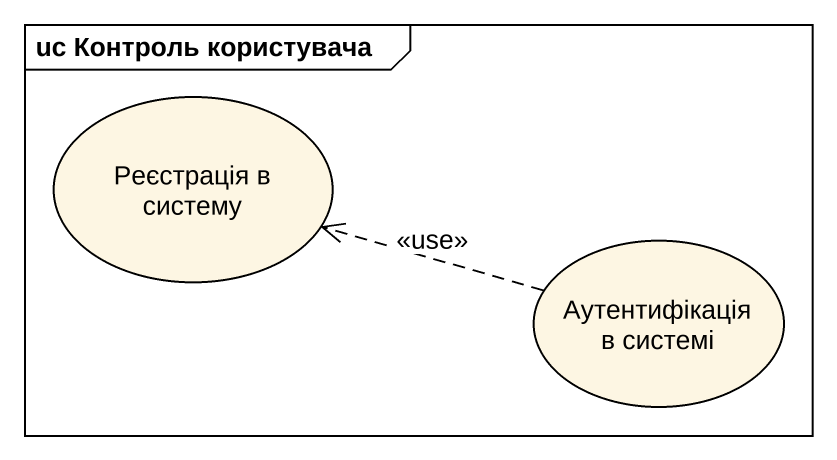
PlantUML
@startuml
mainframe uc Контроль користувача
usecase "Реєстрація в систему" as Реєстрація_в_систему
usecase "Аутентифікація в системі" as Аутентифікація_в_системі
Аутентифікація_в_системі .left.> Реєстрація_в_систему : <<use>>
@enduml
